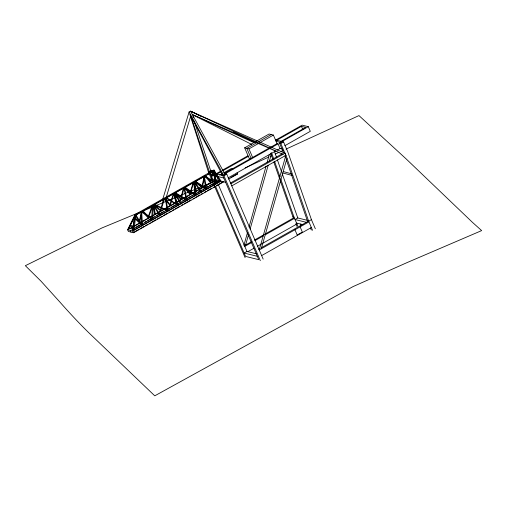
<?xml version="1.0" encoding="UTF-8"?>
<svg xmlns="http://www.w3.org/2000/svg" width="507" height="507" viewBox="0 0 507 507"><rect width="100%" height="100%" fill="white"/><g stroke="black" fill="none" stroke-linecap="round" stroke-linejoin="round"><path stroke-width="0.76" d="M152.411 205.715L151.758 218.428L142.499 211.292M133.886 230.419L135.889 215.012L213.796 171.189L220.406 181.55M132.542 230.926L134.45 216.793L127.935 229.791M135.084 214.55L127.618 229.709L132.853 231.002L221.071 181.176L213.948 170.016L135.084 214.55L132.853 231.002L133.595 232.738L223.764 181.817M204.232 176.29L201.925 186.595L195.353 181.31L198.091 179.763M141.516 211.717L139.127 221.819L134.957 217.693M204.27 178.813L202.192 187.596L195.119 182.222M204.613 177.349L204.961 175.885L205.633 175.504L210.437 181.671L212.718 171.499L207.566 174.408M213.143 171.892L210.551 182.875L204.961 175.885M183.344 188.091L180.803 198.617L175.162 192.711M142.169 211.977L139.431 223.036L134.121 217.814M193.142 182.558L189.973 193.357L184.833 187.248L184.161 187.628L181.05 199.536L174.446 193.116M163.444 199.333L160.523 210.259L154.889 205.005M243.905 245.363L247.53 232.409M249.026 227.073L266.08 166.106M267.145 162.297L269.28 154.673M162.874 198.858L189.092 111.971L190.505 111.172L284.966 153.247L283.717 152.937L279.547 143.202L280.796 143.506L285.859 155.338L259.223 249.951L308.947 221.87L307.698 221.565L261.384 247.72M245.591 245.052L248.601 234.411M250.109 229.094L268.19 165.257M269.268 161.454L271.207 154.616L270.776 153.418M261.244 248.81L287.038 158.083M173.343 193.744L170.086 204.606L165.067 198.414L154.977 204.112M166.372 196.881L190.752 115.856L222.668 175.384L258.76 259.66L245.572 256.415L215.545 186.303M167.133 197.248L173.996 193.37L170.156 205.684L164.509 198.725L160.668 211.045L153.596 204.891M152.746 205.937L148.234 218.067L142.841 211.812M128.385 229.278L134.437 217.18M249.755 159.699L244.659 147.816L269.109 134.006L273.393 135.065L277.056 143.614L278.058 143.861L280.06 148.532L282.583 149.153M256.986 142.587L246.801 148.342L251.269 158.78M258.342 141.821L271.245 134.539M244.659 147.816L248.95 148.874L273.393 135.065M210.266 170.802L211.21 170.27L212.306 170.542L213.415 173.141L210.595 174.738L214.322 175.656M212.306 170.542L209.48 172.139L208.383 171.867L189.814 114.214M135.464 215.133L140.845 212.097M175.847 192.324L182.666 188.477M186.113 186.532L192.502 182.919M199.454 178.99L203.554 176.677M275.32 140.293L302.14 125.147L308.3 126.668L310.297 131.332L284.852 145.699M263.152 259.109L226.737 174.097L223.917 175.695L216.571 173.914L216.419 173.565L220.52 171.252M222.567 170.092L247.847 155.814M216.419 173.565L217.433 173.812L221.553 171.486M222.922 170.713L248.322 156.365M276.271 140.547L301.418 126.344L305.708 127.403L280.561 141.605M219.677 175.118L222.389 173.584M223.745 172.817L231.205 168.603L233.055 169.059M224.462 173.318L277.056 143.614M280.232 142.347L281.734 141.497M281.48 141.814L308.3 126.668M224.088 174.345L278.058 143.861M279.547 143.202L282.317 141.637M225.628 182.298L215.836 179.89L127.618 229.709L128.36 231.452L133.595 232.738M280.796 143.506L283.565 141.947L287.735 151.682L311.418 219.632L315.335 228.765M132.866 227.136L130.267 228.606L134.558 229.665L220.615 181.062M134.165 226.401L216.318 180.004M135.933 227.174L140.065 224.842M144.882 222.123L146.257 221.344M147.632 220.564L151.073 218.625M153.139 217.459L154.515 216.679M156.581 215.513L157.962 214.734M159.337 213.96L163.463 211.628M165.529 210.462L166.904 209.683M168.286 208.903L169.661 208.13M171.036 207.35L175.168 205.018M177.235 203.852L178.61 203.073M182.735 200.74L184.802 199.574M186.177 198.801L190.309 196.469M191.684 195.689L193.066 194.91M195.125 193.744L196.507 192.971M197.882 192.191L202.008 189.859M203.389 189.079L204.765 188.3M206.831 187.134L208.206 186.361M209.581 185.581L213.713 183.249M215.779 182.083L217.154 181.303M132.384 229.57L219.715 180.251M220.076 180.784L217.351 182.324L216.749 180.929M228.137 177.856L275.96 150.845M277.329 150.072L280.06 148.532M133.138 232.624L138.741 229.462M140.116 228.682L144.242 226.356M145.617 225.577L147.683 224.411M149.058 223.638L150.433 222.858M151.808 222.085L155.934 219.753M157.309 218.973L159.369 217.814M160.744 217.034L162.12 216.261M163.495 215.481L167.621 213.149M168.996 212.376L171.062 211.21M172.437 210.43L173.812 209.657M175.188 208.878L179.313 206.552M181.373 205.386L182.748 204.606M184.123 203.833L191 199.948M193.066 198.782L194.441 198.009M195.816 197.229L199.942 194.897M201.317 194.124L202.692 193.344M204.752 192.178L206.127 191.405M207.502 190.626L211.628 188.3M213.694 187.134L215.069 186.354M216.445 185.581L217.82 184.802M219.195 184.028L223.321 181.696M230.881 177.425L236.382 174.319M228.581 179.098L237.53 174.04L237.035 172.881M230.324 183.09L282.348 153.71M230.888 183.788L285.181 153.12L308.655 221.191L312.565 230.33M231.788 185.879L285.859 155.338M244.323 245.768L251.738 241.579M254.47 240.039L293.414 218.042L294.51 218.314L265.224 234.855M244.792 246.396L251.599 242.549M255.008 240.622L263.177 236.008M307.318 220.311L297.793 217.966L295.03 219.525L306.748 222.415M256.485 253.811L246.96 251.466L244.14 253.056L257.322 256.308M247.891 251.656L254.02 248.196M257.429 246.275L296.931 223.967M258.659 249.26L260.021 248.487M311.418 219.632L308.655 221.191L307.407 220.887L286.233 159.483M261.644 255.598L311.361 227.523M245.147 167.893L268.792 157.031M270.225 156.371L271.657 155.712M275.244 154.065L278.825 152.417M280.973 151.428L283.128 150.44M285.992 149.128L358.969 115.59L406.075 158.849L472.473 222.364L481.65 230.603L407.14 262.563L353.062 286.588L154.762 395.828L88.864 332.795A2061.487 199.872 64.6 0 1 59.826 301.988L41.042 281.208L25.35 265.693L101.964 227.941L139.862 212.249M143.506 210.741L151.523 207.42M152.981 206.818L212.75 182.076M275.39 139.932L283.565 141.947M276.074 141.32L280.808 142.486M237.073 173.933L237.53 174.04M225.495 173.793L226.737 174.097M215.063 175.84L223.777 177.982M212.439 179.047L215.158 179.719M280.244 180.549L292.9 216.85L293.997 217.116L297.831 226.071M296.538 223.055L303.135 224.683M282.614 172.931L292.209 175.473M130.21 225.247L133.195 226.065M129.849 225.97L133.088 226.857M283.495 171.62L291.639 173.85M192.305 114.474L282.995 154.356L190.505 111.172L225.33 174.896M254.121 142.676L192.223 114.601L251.649 144.387M154.755 204.397L167.221 210.234L165.288 198.471M190.505 111.172L201.146 116.356M233.062 131.909L255.046 142.619M205.082 176.087L215.57 182.634L213.13 171.562M175.549 192.704L186.075 199.34L184.079 187.901M166.613 197.724L177.127 204.41L173.755 193.712M195.632 181.405L205.861 187.97L203.618 176.911M185.239 187.248L194.98 194.377L193.756 182.457M184.161 187.628L190.036 194.46L193.877 182.14L195.632 191.297M201.532 192.21L194.91 181.81L206.805 189.231L204.353 176.499L216.451 183.788L213.796 171.189M200.943 192.546L194.314 182.146L195.677 195.518L184.58 187.622L186.937 200.455L174.839 193.097L181.481 203.535M180.923 203.852L174.269 193.421L178.02 205.487L165.973 198.085L167.925 211.191L153.836 204.91L160.516 215.374M159.844 215.754L153.171 205.291L152.67 219.804L141.63 211.78L142.575 225.507L135.889 215.012M135.743 216.096L141.96 225.856M189.092 111.971L223.917 175.695L260.313 260.68M192.907 116.439L193.649 117.827M301.418 126.344L302.844 129.678M307.407 220.887L307.698 221.565M310.417 227.916L311.317 230.02M297.793 217.966L282.139 173.483M300.404 224.056L300.949 225.336M300.119 226.857L302.356 232.079L297.191 234.988L294.96 229.772M292.9 216.85L293.414 218.042M295.835 223.695L297.039 226.502M248.95 148.874L252.606 157.424M222.871 175.473L221.717 174.871L221.87 175.219M217.433 173.812L217.585 174.167M218.454 180.53L213.948 170.016L214.087 170.726M218.283 184.504L246.96 251.466M213.371 181.227L209.48 172.139L190.752 115.856M214.303 183.401L214.924 184.852M208.383 171.867L212.737 182.038M213.358 183.49L245.096 257.581M130.236 230.355L130.977 232.098M274.312 151.035L276.632 157.696M277.405 159.914L281.677 172.158M271.511 152.62L273.837 159.293M274.617 161.518L280.041 177.082M280.561 178.565L293.997 217.116M270.694 153.139L273.013 159.8M273.786 162.025L279.731 179.066M284.947 155.738L285.72 157.988M194.162 121.059L210.893 171.341M214.227 171.455L215.836 179.89M213.466 171.924L215.069 180.321M194.675 182.533L196.285 190.93M173.996 193.37L175.752 202.527M153.741 205.658L155.345 214.049M153.006 205.227L154.762 214.379M174.592 193.883L176.176 202.287M141.054 212.103L141.567 223.929M152.284 205.633L148.152 216.901L143.151 210.792L152.284 205.633"/></g></svg>
